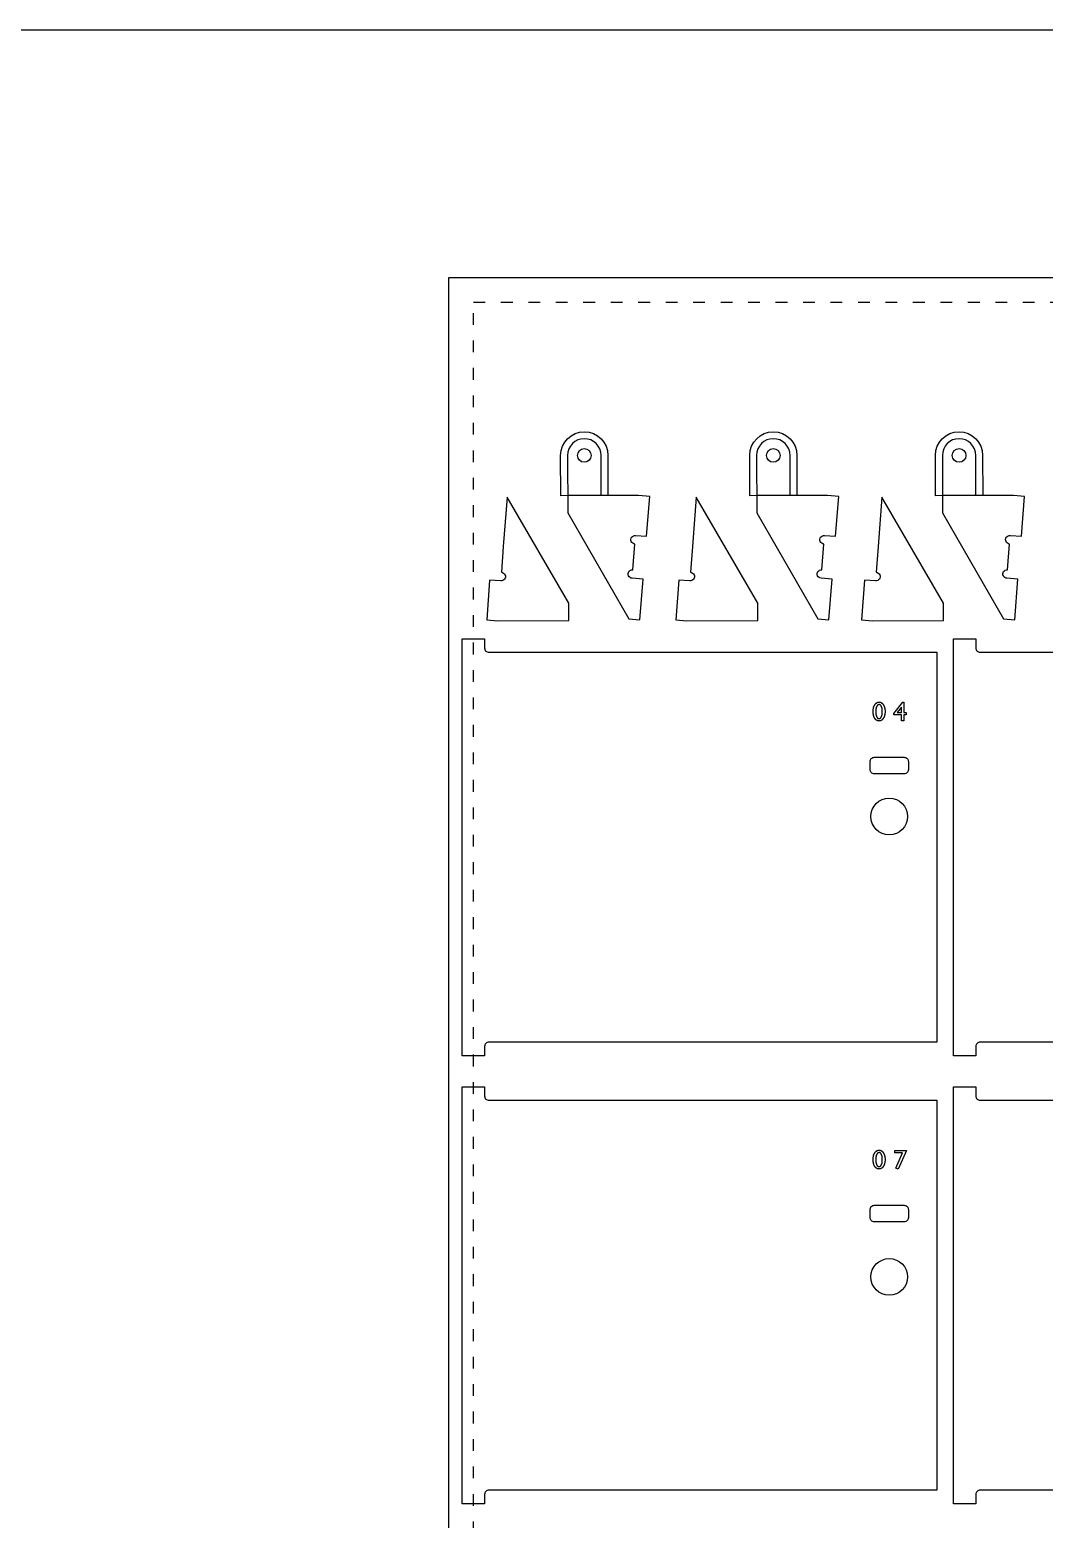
# Model space of a CAD drawing. Extents: x -300 to 5880, y -300 to 4158.
# Drawn here: x 3112 to 3931, y 2955 to 4158 of the extents above; entities that cross this region are included whole.
import ezdxf

# ---------------------------------------------------------------- set-up
doc = ezdxf.new("R2010")
doc.units = 0
doc.linetypes.add('DGN_STYLE_5', pattern=[22.17944, 9.505474, -12.673965])
for name, color, linetype in [('00-NOPRINT_TEXT', 7, 'CONTINUOUS'), ('00_NOPRINT_TOLERANCE', 7, 'DGN_STYLE_5'), ('BOARD_$TH-NOMINAL', 3, 'CONTINUOUS'), ('TOP-CUT-INSIDE_18MM', 1, 'CONTINUOUS'), ('TOP-CUT-OUTSIDE_18MM', 220, 'CONTINUOUS'), ('TOP-POCKET-INSIDE_02MM', 110, 'CONTINUOUS'), ('TOP-POCKET-INSIDE_09MM', 60, 'CONTINUOUS')]:
    doc.layers.add(name, color=color, linetype=linetype)

msp = doc.modelspace()

# ---------------------------------------------------------------- linework, layer by layer
at = {"layer": '00-NOPRINT_TEXT', "flags": 128}
msp.add_lwpolyline([(0, 4158), (5880, 4158), (5880, 0), (0, 0)], close=True, dxfattribs=at)
at = {"layer": '00_NOPRINT_TOLERANCE', "flags": 128}
for points in [[(3450, 3958), (4670, 3958), (4670, 1518), (3450, 1518)], [(3470, 3938), (4650, 3938), (4650, 1538), (3470, 1538)]]:
    msp.add_lwpolyline(points, close=True, dxfattribs=at)
at = {"layer": 'BOARD_$TH-NOMINAL', "flags": 128}
msp.add_lwpolyline([(3450, 3958), (4670, 3958), (4670, 1518), (3450, 1518)], close=True, dxfattribs=at)
at = {"layer": 'TOP-CUT-INSIDE_18MM'}
for points in [[(3821.2, 3567), (3821.2, 3560.6, -0.414214), (3817.7, 3557.1), (3793.7, 3557.1, -0.414214), (3790.2, 3560.6), (3790.2, 3567, -0.414214), (3793.7, 3570.5), (3817.7, 3570.5, -0.414214)], [(3821.2, 3205.2), (3821.2, 3198.8, -0.414214), (3817.7, 3195.3), (3793.7, 3195.3, -0.414214), (3790.2, 3198.8), (3790.2, 3205.2, -0.414214), (3793.7, 3208.7), (3817.7, 3208.7, -0.414214)]]:
    msp.add_lwpolyline(points, format="xyb", close=True, dxfattribs=at)
for centre, radius in [((3559.5, 3814.3), 5.5), ((3712.1, 3814.3), 5.5), ((3862.1, 3814.3), 5.5), ((3805.7, 3522.7), 14.8), ((3805.7, 3150.9), 14.8)]:
    msp.add_circle(centre, radius, dxfattribs=at)
at = {"layer": 'TOP-CUT-OUTSIDE_18MM'}
for points in [[(3573.1, 3781.8), (3573, 3814.3, 1), (3546, 3814.3), (3546.1, 3767.8), (3595.4, 3682.2), (3604.4, 3681.4), (3607, 3714.3), (3598.1, 3715.1, -1.000001), (3598.6, 3722), (3600.3, 3742.7, -1.000001), (3600.9, 3749.7), (3609.8, 3749), (3612.4, 3781.1), (3603.4, 3781.8)], [(3725.7, 3781.8), (3725.6, 3814.3, 1), (3698.6, 3814.3), (3698.7, 3767.8), (3748, 3682.2), (3757, 3681.4), (3759.7, 3714.3), (3750.7, 3715.1, -1.000001), (3751.3, 3722), (3752.9, 3742.7, -1.000001), (3753.5, 3749.7), (3762.4, 3749), (3765, 3781.1), (3756, 3781.8)], [(3875.6, 3781.8), (3875.6, 3814.3, 1), (3848.6, 3814.3), (3848.7, 3767.8), (3898, 3682.2), (3907, 3681.4), (3909.6, 3714.3), (3900.7, 3715.1, -1.000001), (3901.2, 3722), (3902.9, 3742.7, -1.000001), (3903.5, 3749.7), (3912.4, 3749), (3915, 3781.1), (3906, 3781.8)], [(3494.1, 3740.6), (3492.6, 3719.9, -1.000001), (3492, 3712.9), (3483.1, 3713.6), (3480.7, 3681.4), (3489.6, 3680.8), (3547, 3681.1), (3546.9, 3695.1), (3497.2, 3780.5)], [(3646.8, 3740.6), (3645.2, 3719.9, -1.000001), (3644.6, 3712.9), (3635.7, 3713.6), (3633.3, 3681.4), (3642.2, 3680.8), (3699.6, 3681.1), (3699.5, 3695.1), (3649.8, 3780.5)], [(3796.7, 3740.6), (3795.1, 3719.9, -1.000001), (3794.6, 3712.9), (3785.7, 3713.6), (3783.2, 3681.4), (3792.2, 3680.8), (3849.6, 3681.1), (3849.5, 3695.1), (3799.8, 3780.5)], [(3479, 3337), (3479, 3329.5), (3461, 3329.5), (3461, 3666.3), (3479, 3666.3), (3479, 3658.8, 0.414214), (3482.5, 3655.3), (3844.2, 3655.3), (3844.2, 3340.5), (3482.5, 3340.5, 0.414214)], [(3875.6, 3337), (3875.6, 3329.5), (3857.6, 3329.5), (3857.6, 3666.3), (3875.6, 3666.3), (3875.6, 3658.8, 0.414214), (3879.1, 3655.3), (4240.9, 3655.3), (4240.9, 3340.5), (3879.1, 3340.5, 0.414214)], [(3479, 2975.2), (3479, 2967.7), (3461, 2967.7), (3461, 3304.5), (3479, 3304.5), (3479, 3297, 0.414214), (3482.5, 3293.5), (3844.2, 3293.5), (3844.2, 2978.7), (3482.5, 2978.7, 0.414214)], [(3875.6, 2975.2), (3875.6, 2967.7), (3857.6, 2967.7), (3857.6, 3304.5), (3875.6, 3304.5), (3875.6, 3297, 0.414214), (3879.1, 3293.5), (4240.9, 3293.5), (4240.9, 2978.7), (3879.1, 2978.7, 0.414214)]]:
    msp.add_lwpolyline(points, format="xyb", close=True, dxfattribs=at)
at = {"layer": 'TOP-POCKET-INSIDE_02MM'}
for points in [[(3797.6, 3615.1), (3797.7, 3615.1), (3797.8, 3615.1), (3798, 3615.1), (3798, 3615.1), (3798.1, 3615.1), (3798.1, 3615), (3798.2, 3615), (3798.3, 3615), (3798.3, 3615), (3798.4, 3615), (3798.4, 3615), (3798.5, 3615), (3798.6, 3615), (3798.6, 3614.9), (3798.7, 3614.9), (3798.7, 3614.9), (3798.8, 3614.9), (3798.9, 3614.9), (3798.9, 3614.8), (3799, 3614.8), (3799, 3614.8), (3799.1, 3614.8), (3799.1, 3614.7), (3799.2, 3614.7), (3799.2, 3614.7), (3799.3, 3614.6), (3799.3, 3614.6), (3799.5, 3614.5), (3799.6, 3614.5), (3799.7, 3614.4), (3799.8, 3614.3), (3799.9, 3614.2), (3800, 3614.2), (3800.1, 3614.1), (3800.2, 3614), (3800.3, 3613.9), (3800.4, 3613.8), (3800.4, 3613.7), (3800.5, 3613.6), (3800.6, 3613.4), (3800.7, 3613.3), (3800.8, 3613.2), (3800.9, 3613.1), (3801, 3612.9), (3801.1, 3612.8), (3801.1, 3612.7), (3801.2, 3612.5), (3801.3, 3612.4), (3801.4, 3612.2), (3801.4, 3612.1), (3801.5, 3611.9), (3801.6, 3611.8), (3801.6, 3611.6), (3801.7, 3611.5), (3801.7, 3611.3), (3801.8, 3611.2), (3801.8, 3611), (3801.9, 3610.8), (3801.9, 3610.7), (3802, 3610.5), (3802.1, 3610.2), (3802.1, 3609.8), (3802.2, 3609.4), (3802.2, 3609.1), (3802.3, 3608.7), (3802.3, 3608.3), (3802.3, 3607.9), (3802.3, 3607.5), (3802.3, 3607.1), (3802.3, 3606.7), (3802.3, 3606.3), (3802.2, 3605.9), (3802.2, 3605.5), (3802.1, 3605.1), (3802.1, 3604.8), (3802, 3604.4), (3801.9, 3604.2), (3801.9, 3604.1), (3801.8, 3603.9), (3801.8, 3603.7), (3801.7, 3603.6), (3801.7, 3603.4), (3801.6, 3603.3), (3801.6, 3603.1), (3801.5, 3603), (3801.4, 3602.8), (3801.4, 3602.7), (3801.3, 3602.5), (3801.2, 3602.4), (3801.1, 3602.2), (3801.1, 3602.1), (3801, 3602), (3800.9, 3601.8), (3800.8, 3601.7), (3800.7, 3601.6), (3800.6, 3601.5), (3800.5, 3601.4), (3800.4, 3601.3), (3800.3, 3601.1), (3800.3, 3601), (3800.2, 3600.9), (3800.1, 3600.9), (3800, 3600.8), (3799.9, 3600.7), (3799.8, 3600.6), (3799.6, 3600.5), (3799.5, 3600.4), (3799.4, 3600.4), (3799.3, 3600.3), (3799.2, 3600.3), (3799.2, 3600.2), (3799.1, 3600.2), (3799, 3600.2), (3799, 3600.1), (3798.9, 3600.1), (3798.9, 3600.1), (3798.8, 3600.1), (3798.8, 3600.1), (3798.7, 3600), (3798.6, 3600), (3798.6, 3600), (3798.5, 3600), (3798.5, 3600), (3798.4, 3600), (3798.3, 3599.9), (3798.1, 3599.9), (3798, 3599.9), (3797.9, 3599.9), (3797.8, 3599.9), (3797.6, 3599.9), (3797.5, 3599.8), (3797.4, 3599.9), (3797.2, 3599.9), (3797.1, 3599.9), (3797, 3599.9), (3796.8, 3599.9), (3796.7, 3599.9), (3796.6, 3599.9), (3796.5, 3600), (3796.4, 3600), (3796.2, 3600.1), (3796.2, 3600.1), (3796.1, 3600.1), (3796.1, 3600.1), (3796, 3600.1), (3795.9, 3600.2), (3795.9, 3600.2), (3795.8, 3600.2), (3795.8, 3600.2), (3795.7, 3600.3), (3795.5, 3600.4), (3795.4, 3600.4), (3795.3, 3600.5), (3795.2, 3600.6), (3795.1, 3600.7), (3795, 3600.7), (3794.9, 3600.8), (3794.8, 3600.9), (3794.7, 3601), (3794.6, 3601.1), (3794.5, 3601.2), (3794.5, 3601.3), (3794.4, 3601.4), (3794.3, 3601.6), (3794.2, 3601.7), (3794.1, 3601.8), (3794, 3601.9), (3793.9, 3602.1), (3793.9, 3602.2), (3793.8, 3602.3), (3793.7, 3602.5), (3793.6, 3602.6), (3793.6, 3602.8), (3793.5, 3602.9), (3793.5, 3603.1), (3793.4, 3603.2), (3793.3, 3603.4), (3793.3, 3603.5), (3793.2, 3603.7), (3793.2, 3603.8), (3793.1, 3604), (3793.1, 3604.2), (3793, 3604.3), (3793, 3604.7), (3792.9, 3605.1), (3792.8, 3605.4), (3792.8, 3605.8), (3792.8, 3606.2), (3792.7, 3606.6), (3792.7, 3607), (3792.7, 3607.4), (3792.7, 3607.9), (3792.7, 3608.3), (3792.8, 3608.7), (3792.8, 3609.1), (3792.8, 3609.4), (3792.9, 3609.8), (3793, 3610.2), (3793.1, 3610.5), (3793.1, 3610.7), (3793.1, 3610.9), (3793.2, 3611), (3793.2, 3611.2), (3793.3, 3611.3), (3793.4, 3611.5), (3793.4, 3611.7), (3793.5, 3611.8), (3793.5, 3612), (3793.6, 3612.1), (3793.7, 3612.3), (3793.8, 3612.4), (3793.8, 3612.5), (3793.9, 3612.7), (3794, 3612.8), (3794.1, 3613), (3794.2, 3613.1), (3794.2, 3613.2), (3794.3, 3613.3), (3794.4, 3613.5), (3794.5, 3613.6), (3794.6, 3613.7), (3794.7, 3613.8), (3794.8, 3613.9), (3794.9, 3614), (3795, 3614.1), (3795.1, 3614.2), (3795.2, 3614.3), (3795.3, 3614.3), (3795.4, 3614.4), (3795.5, 3614.5), (3795.6, 3614.6), (3795.7, 3614.6), (3795.8, 3614.7), (3796, 3614.7), (3796, 3614.8), (3796.1, 3614.8), (3796.1, 3614.8), (3796.2, 3614.8), (3796.3, 3614.9), (3796.3, 3614.9), (3796.4, 3614.9), (3796.4, 3614.9), (3796.5, 3614.9), (3796.6, 3615), (3796.7, 3615), (3796.8, 3615), (3796.9, 3615), (3797.1, 3615.1), (3797.2, 3615.1), (3797.3, 3615.1), (3797.5, 3615.1)], [(3797.6, 3613.1), (3797.5, 3613.1), (3797.5, 3613.1), (3797.4, 3613.1), (3797.4, 3613.1), (3797.3, 3613.1), (3797.3, 3613), (3797.3, 3613), (3797.2, 3613), (3797.2, 3613), (3797.2, 3613), (3797.1, 3613), (3797.1, 3613), (3797.1, 3613), (3797, 3613), (3797, 3613), (3797, 3613), (3796.9, 3613), (3796.9, 3613), (3796.9, 3612.9), (3796.8, 3612.9), (3796.8, 3612.9), (3796.8, 3612.9), (3796.7, 3612.9), (3796.7, 3612.9), (3796.7, 3612.8), (3796.6, 3612.8), (3796.6, 3612.8), (3796.6, 3612.8), (3796.5, 3612.8), (3796.5, 3612.7), (3796.5, 3612.7), (3796.4, 3612.7), (3796.4, 3612.7), (3796.4, 3612.7), (3796.3, 3612.6), (3796.3, 3612.6), (3796.3, 3612.6), (3796.3, 3612.6), (3796.2, 3612.5), (3796.2, 3612.5), (3796.1, 3612.4), (3796.1, 3612.3), (3796, 3612.3), (3795.9, 3612.2), (3795.9, 3612.1), (3795.8, 3612.1), (3795.8, 3612), (3795.7, 3611.9), (3795.7, 3611.8), (3795.6, 3611.7), (3795.6, 3611.6), (3795.6, 3611.6), (3795.5, 3611.5), (3795.5, 3611.4), (3795.4, 3611.3), (3795.4, 3611.2), (3795.3, 3611.1), (3795.3, 3610.9), (3795.2, 3610.7), (3795.2, 3610.5), (3795.1, 3610.3), (3795.1, 3610), (3795, 3609.8), (3795, 3609.5), (3794.9, 3609.2), (3794.9, 3609), (3794.9, 3608.7), (3794.9, 3608.4), (3794.8, 3608.1), (3794.8, 3607.8), (3794.8, 3607.5), (3794.8, 3607.1), (3794.8, 3606.8), (3794.9, 3606.5), (3794.9, 3606.2), (3794.9, 3605.9), (3794.9, 3605.6), (3795, 3605.4), (3795, 3605.1), (3795.1, 3604.8), (3795.1, 3604.6), (3795.2, 3604.4), (3795.2, 3604.1), (3795.3, 3603.9), (3795.3, 3603.8), (3795.4, 3603.7), (3795.4, 3603.6), (3795.5, 3603.5), (3795.5, 3603.4), (3795.5, 3603.3), (3795.6, 3603.2), (3795.6, 3603.1), (3795.7, 3603), (3795.7, 3603), (3795.8, 3602.9), (3795.8, 3602.8), (3795.9, 3602.7), (3795.9, 3602.7), (3796, 3602.6), (3796, 3602.5), (3796.1, 3602.5), (3796.1, 3602.4), (3796.2, 3602.3), (3796.2, 3602.3), (3796.3, 3602.3), (3796.3, 3602.3), (3796.3, 3602.2), (3796.3, 3602.2), (3796.4, 3602.2), (3796.4, 3602.2), (3796.4, 3602.1), (3796.5, 3602.1), (3796.5, 3602.1), (3796.5, 3602.1), (3796.6, 3602.1), (3796.6, 3602), (3796.6, 3602), (3796.7, 3602), (3796.7, 3602), (3796.7, 3602), (3796.8, 3602), (3796.8, 3601.9), (3796.8, 3601.9), (3796.9, 3601.9), (3796.9, 3601.9), (3796.9, 3601.9), (3797, 3601.9), (3797, 3601.9), (3797, 3601.9), (3797.1, 3601.9), (3797.1, 3601.8), (3797.1, 3601.8), (3797.2, 3601.8), (3797.2, 3601.8), (3797.3, 3601.8), (3797.3, 3601.8), (3797.3, 3601.8), (3797.4, 3601.8), (3797.4, 3601.8), (3797.4, 3601.8), (3797.5, 3601.8), (3797.5, 3601.8), (3797.6, 3601.8), (3797.6, 3601.8), (3797.6, 3601.8), (3797.7, 3601.8), (3797.7, 3601.8), (3797.7, 3601.8), (3797.8, 3601.8), (3797.8, 3601.8), (3797.9, 3601.8), (3797.9, 3601.9), (3797.9, 3601.9), (3798, 3601.9), (3798, 3601.9), (3798, 3601.9), (3798.1, 3601.9), (3798.1, 3601.9), (3798.1, 3601.9), (3798.2, 3601.9), (3798.2, 3602), (3798.2, 3602), (3798.3, 3602), (3798.3, 3602), (3798.3, 3602), (3798.4, 3602), (3798.4, 3602.1), (3798.4, 3602.1), (3798.5, 3602.1), (3798.5, 3602.1), (3798.5, 3602.1), (3798.6, 3602.2), (3798.6, 3602.2), (3798.6, 3602.2), (3798.6, 3602.2), (3798.7, 3602.3), (3798.7, 3602.3), (3798.7, 3602.3), (3798.8, 3602.3), (3798.8, 3602.4), (3798.9, 3602.5), (3798.9, 3602.5), (3799, 3602.6), (3799, 3602.7), (3799.1, 3602.7), (3799.1, 3602.8), (3799.2, 3602.9), (3799.2, 3603), (3799.3, 3603), (3799.3, 3603.1), (3799.4, 3603.2), (3799.4, 3603.3), (3799.5, 3603.4), (3799.5, 3603.5), (3799.6, 3603.6), (3799.6, 3603.7), (3799.6, 3603.8), (3799.7, 3603.9), (3799.7, 3604.1), (3799.8, 3604.4), (3799.9, 3604.6), (3799.9, 3604.8), (3800, 3605.1), (3800, 3605.3), (3800, 3605.6), (3800.1, 3605.9), (3800.1, 3606.2), (3800.1, 3606.5), (3800.1, 3606.8), (3800.1, 3607.1), (3800.1, 3607.7), (3800.1, 3608), (3800.1, 3608.3), (3800.1, 3608.6), (3800.1, 3608.9), (3800, 3609.2), (3800, 3609.5), (3800, 3609.7), (3799.9, 3610), (3799.9, 3610.2), (3799.8, 3610.5), (3799.8, 3610.7), (3799.7, 3610.9), (3799.6, 3611.1), (3799.6, 3611.2), (3799.5, 3611.3), (3799.5, 3611.4), (3799.5, 3611.5), (3799.4, 3611.6), (3799.4, 3611.7), (3799.3, 3611.8), (3799.3, 3611.9), (3799.2, 3612), (3799.2, 3612), (3799.1, 3612.1), (3799.1, 3612.2), (3799, 3612.3), (3799, 3612.3), (3798.9, 3612.4), (3798.9, 3612.5), (3798.8, 3612.5), (3798.8, 3612.5), (3798.8, 3612.6), (3798.7, 3612.6), (3798.7, 3612.6), (3798.7, 3612.7), (3798.7, 3612.7), (3798.6, 3612.7), (3798.6, 3612.7), (3798.6, 3612.7), (3798.5, 3612.8), (3798.5, 3612.8), (3798.5, 3612.8), (3798.4, 3612.8), (3798.4, 3612.8), (3798.4, 3612.9), (3798.4, 3612.9), (3798.3, 3612.9), (3798.3, 3612.9), (3798.3, 3612.9), (3798.2, 3612.9), (3798.2, 3613), (3798.2, 3613), (3798.1, 3613), (3798.1, 3613), (3798.1, 3613), (3798, 3613), (3798, 3613), (3798, 3613), (3797.9, 3613), (3797.9, 3613), (3797.9, 3613), (3797.8, 3613), (3797.8, 3613), (3797.8, 3613.1), (3797.7, 3613.1), (3797.7, 3613.1), (3797.6, 3613.1)], [(3816.8, 3615.1), (3817.6, 3615.1), (3817.6, 3606.7), (3819.3, 3606.7), (3819.3, 3604.9), (3817.6, 3604.9), (3817.6, 3600), (3815.6, 3600), (3815.6, 3604.9), (3809.3, 3604.9), (3809.3, 3605.8)], [(3815.6, 3606.7), (3815.6, 3611), (3812.1, 3606.7)], [(3797.6, 3253.3), (3797.7, 3253.3), (3797.8, 3253.3), (3798, 3253.3), (3798, 3253.3), (3798.1, 3253.3), (3798.1, 3253.2), (3798.2, 3253.2), (3798.3, 3253.2), (3798.3, 3253.2), (3798.4, 3253.2), (3798.4, 3253.2), (3798.5, 3253.2), (3798.6, 3253.2), (3798.6, 3253.1), (3798.7, 3253.1), (3798.7, 3253.1), (3798.8, 3253.1), (3798.9, 3253.1), (3798.9, 3253), (3799, 3253), (3799, 3253), (3799.1, 3253), (3799.1, 3252.9), (3799.2, 3252.9), (3799.2, 3252.9), (3799.3, 3252.8), (3799.3, 3252.8), (3799.5, 3252.7), (3799.6, 3252.7), (3799.7, 3252.6), (3799.8, 3252.5), (3799.9, 3252.4), (3800, 3252.4), (3800.1, 3252.3), (3800.2, 3252.2), (3800.3, 3252.1), (3800.4, 3252), (3800.4, 3251.9), (3800.5, 3251.8), (3800.6, 3251.6), (3800.7, 3251.5), (3800.8, 3251.4), (3800.9, 3251.3), (3801, 3251.1), (3801.1, 3251), (3801.1, 3250.9), (3801.2, 3250.7), (3801.3, 3250.6), (3801.4, 3250.4), (3801.4, 3250.3), (3801.5, 3250.1), (3801.6, 3250), (3801.6, 3249.8), (3801.7, 3249.7), (3801.7, 3249.5), (3801.8, 3249.4), (3801.8, 3249.2), (3801.9, 3249), (3801.9, 3248.9), (3802, 3248.7), (3802.1, 3248.4), (3802.1, 3248), (3802.2, 3247.6), (3802.2, 3247.3), (3802.3, 3246.9), (3802.3, 3246.5), (3802.3, 3246.1), (3802.3, 3245.7), (3802.3, 3245.3), (3802.3, 3244.9), (3802.3, 3244.5), (3802.2, 3244.1), (3802.2, 3243.7), (3802.1, 3243.3), (3802.1, 3243), (3802, 3242.6), (3801.9, 3242.4), (3801.9, 3242.3), (3801.8, 3242.1), (3801.8, 3241.9), (3801.7, 3241.8), (3801.7, 3241.6), (3801.6, 3241.5), (3801.6, 3241.3), (3801.5, 3241.2), (3801.4, 3241), (3801.4, 3240.9), (3801.3, 3240.7), (3801.2, 3240.6), (3801.1, 3240.4), (3801.1, 3240.3), (3801, 3240.2), (3800.9, 3240), (3800.8, 3239.9), (3800.7, 3239.8), (3800.6, 3239.7), (3800.5, 3239.6), (3800.4, 3239.5), (3800.3, 3239.3), (3800.3, 3239.2), (3800.2, 3239.1), (3800.1, 3239.1), (3800, 3239), (3799.9, 3238.9), (3799.8, 3238.8), (3799.6, 3238.7), (3799.5, 3238.6), (3799.4, 3238.6), (3799.3, 3238.5), (3799.2, 3238.5), (3799.2, 3238.4), (3799.1, 3238.4), (3799, 3238.4), (3799, 3238.3), (3798.9, 3238.3), (3798.9, 3238.3), (3798.8, 3238.3), (3798.8, 3238.3), (3798.7, 3238.2), (3798.6, 3238.2), (3798.6, 3238.2), (3798.5, 3238.2), (3798.5, 3238.2), (3798.4, 3238.2), (3798.3, 3238.1), (3798.1, 3238.1), (3798, 3238.1), (3797.9, 3238.1), (3797.8, 3238.1), (3797.6, 3238.1), (3797.5, 3238), (3797.4, 3238.1), (3797.2, 3238.1), (3797.1, 3238.1), (3797, 3238.1), (3796.8, 3238.1), (3796.7, 3238.1), (3796.6, 3238.1), (3796.5, 3238.2), (3796.4, 3238.2), (3796.2, 3238.3), (3796.2, 3238.3), (3796.1, 3238.3), (3796.1, 3238.3), (3796, 3238.3), (3795.9, 3238.4), (3795.9, 3238.4), (3795.8, 3238.4), (3795.8, 3238.4), (3795.7, 3238.5), (3795.5, 3238.6), (3795.4, 3238.6), (3795.3, 3238.7), (3795.2, 3238.8), (3795.1, 3238.9), (3795, 3238.9), (3794.9, 3239), (3794.8, 3239.1), (3794.7, 3239.2), (3794.6, 3239.3), (3794.5, 3239.4), (3794.5, 3239.5), (3794.4, 3239.6), (3794.3, 3239.8), (3794.2, 3239.9), (3794.1, 3240), (3794, 3240.1), (3793.9, 3240.3), (3793.9, 3240.4), (3793.8, 3240.5), (3793.7, 3240.7), (3793.6, 3240.8), (3793.6, 3241), (3793.5, 3241.1), (3793.5, 3241.3), (3793.4, 3241.4), (3793.3, 3241.6), (3793.3, 3241.7), (3793.2, 3241.9), (3793.2, 3242), (3793.1, 3242.2), (3793.1, 3242.4), (3793, 3242.5), (3793, 3242.9), (3792.9, 3243.3), (3792.8, 3243.6), (3792.8, 3244), (3792.8, 3244.4), (3792.7, 3244.8), (3792.7, 3245.2), (3792.7, 3245.6), (3792.7, 3246.1), (3792.7, 3246.5), (3792.8, 3246.9), (3792.8, 3247.3), (3792.8, 3247.6), (3792.9, 3248), (3793, 3248.4), (3793.1, 3248.7), (3793.1, 3248.9), (3793.1, 3249.1), (3793.2, 3249.2), (3793.2, 3249.4), (3793.3, 3249.5), (3793.4, 3249.7), (3793.4, 3249.9), (3793.5, 3250), (3793.5, 3250.2), (3793.6, 3250.3), (3793.7, 3250.5), (3793.8, 3250.6), (3793.8, 3250.7), (3793.9, 3250.9), (3794, 3251), (3794.1, 3251.2), (3794.2, 3251.3), (3794.2, 3251.4), (3794.3, 3251.5), (3794.4, 3251.7), (3794.5, 3251.8), (3794.6, 3251.9), (3794.7, 3252), (3794.8, 3252.1), (3794.9, 3252.2), (3795, 3252.3), (3795.1, 3252.4), (3795.2, 3252.5), (3795.3, 3252.5), (3795.4, 3252.6), (3795.5, 3252.7), (3795.6, 3252.8), (3795.7, 3252.8), (3795.8, 3252.9), (3796, 3252.9), (3796, 3253), (3796.1, 3253), (3796.1, 3253), (3796.2, 3253), (3796.3, 3253.1), (3796.3, 3253.1), (3796.4, 3253.1), (3796.4, 3253.1), (3796.5, 3253.1), (3796.6, 3253.2), (3796.7, 3253.2), (3796.8, 3253.2), (3796.9, 3253.2), (3797.1, 3253.3), (3797.2, 3253.3), (3797.3, 3253.3), (3797.5, 3253.3)], [(3797.6, 3251.3), (3797.5, 3251.3), (3797.5, 3251.3), (3797.4, 3251.3), (3797.4, 3251.3), (3797.3, 3251.3), (3797.3, 3251.2), (3797.3, 3251.2), (3797.2, 3251.2), (3797.2, 3251.2), (3797.2, 3251.2), (3797.1, 3251.2), (3797.1, 3251.2), (3797.1, 3251.2), (3797, 3251.2), (3797, 3251.2), (3797, 3251.2), (3796.9, 3251.2), (3796.9, 3251.2), (3796.9, 3251.1), (3796.8, 3251.1), (3796.8, 3251.1), (3796.8, 3251.1), (3796.7, 3251.1), (3796.7, 3251.1), (3796.7, 3251), (3796.6, 3251), (3796.6, 3251), (3796.6, 3251), (3796.5, 3251), (3796.5, 3250.9), (3796.5, 3250.9), (3796.4, 3250.9), (3796.4, 3250.9), (3796.4, 3250.9), (3796.3, 3250.8), (3796.3, 3250.8), (3796.3, 3250.8), (3796.3, 3250.8), (3796.2, 3250.7), (3796.2, 3250.7), (3796.1, 3250.6), (3796.1, 3250.5), (3796, 3250.5), (3795.9, 3250.4), (3795.9, 3250.3), (3795.8, 3250.3), (3795.8, 3250.2), (3795.7, 3250.1), (3795.7, 3250), (3795.6, 3249.9), (3795.6, 3249.8), (3795.6, 3249.8), (3795.5, 3249.7), (3795.5, 3249.6), (3795.4, 3249.5), (3795.4, 3249.4), (3795.3, 3249.3), (3795.3, 3249.1), (3795.2, 3248.9), (3795.2, 3248.7), (3795.1, 3248.5), (3795.1, 3248.2), (3795, 3248), (3795, 3247.7), (3794.9, 3247.4), (3794.9, 3247.2), (3794.9, 3246.9), (3794.9, 3246.6), (3794.8, 3246.3), (3794.8, 3246), (3794.8, 3245.7), (3794.8, 3245.3), (3794.8, 3245), (3794.9, 3244.7), (3794.9, 3244.4), (3794.9, 3244.1), (3794.9, 3243.8), (3795, 3243.6), (3795, 3243.3), (3795.1, 3243), (3795.1, 3242.8), (3795.2, 3242.6), (3795.2, 3242.3), (3795.3, 3242.1), (3795.3, 3242), (3795.4, 3241.9), (3795.4, 3241.8), (3795.5, 3241.7), (3795.5, 3241.6), (3795.5, 3241.5), (3795.6, 3241.4), (3795.6, 3241.3), (3795.7, 3241.2), (3795.7, 3241.2), (3795.8, 3241.1), (3795.8, 3241), (3795.9, 3240.9), (3795.9, 3240.9), (3796, 3240.8), (3796, 3240.7), (3796.1, 3240.7), (3796.1, 3240.6), (3796.2, 3240.5), (3796.2, 3240.5), (3796.3, 3240.5), (3796.3, 3240.5), (3796.3, 3240.4), (3796.3, 3240.4), (3796.4, 3240.4), (3796.4, 3240.4), (3796.4, 3240.3), (3796.5, 3240.3), (3796.5, 3240.3), (3796.5, 3240.3), (3796.6, 3240.3), (3796.6, 3240.2), (3796.6, 3240.2), (3796.7, 3240.2), (3796.7, 3240.2), (3796.7, 3240.2), (3796.8, 3240.2), (3796.8, 3240.1), (3796.8, 3240.1), (3796.9, 3240.1), (3796.9, 3240.1), (3796.9, 3240.1), (3797, 3240.1), (3797, 3240.1), (3797, 3240.1), (3797.1, 3240.1), (3797.1, 3240), (3797.1, 3240), (3797.2, 3240), (3797.2, 3240), (3797.3, 3240), (3797.3, 3240), (3797.3, 3240), (3797.4, 3240), (3797.4, 3240), (3797.4, 3240), (3797.5, 3240), (3797.5, 3240), (3797.6, 3240), (3797.6, 3240), (3797.6, 3240), (3797.7, 3240), (3797.7, 3240), (3797.7, 3240), (3797.8, 3240), (3797.8, 3240), (3797.9, 3240), (3797.9, 3240.1), (3797.9, 3240.1), (3798, 3240.1), (3798, 3240.1), (3798, 3240.1), (3798.1, 3240.1), (3798.1, 3240.1), (3798.1, 3240.1), (3798.2, 3240.1), (3798.2, 3240.2), (3798.2, 3240.2), (3798.3, 3240.2), (3798.3, 3240.2), (3798.3, 3240.2), (3798.4, 3240.2), (3798.4, 3240.3), (3798.4, 3240.3), (3798.5, 3240.3), (3798.5, 3240.3), (3798.5, 3240.3), (3798.6, 3240.4), (3798.6, 3240.4), (3798.6, 3240.4), (3798.6, 3240.4), (3798.7, 3240.5), (3798.7, 3240.5), (3798.7, 3240.5), (3798.8, 3240.5), (3798.8, 3240.6), (3798.9, 3240.7), (3798.9, 3240.7), (3799, 3240.8), (3799, 3240.9), (3799.1, 3240.9), (3799.1, 3241), (3799.2, 3241.1), (3799.2, 3241.2), (3799.3, 3241.2), (3799.3, 3241.3), (3799.4, 3241.4), (3799.4, 3241.5), (3799.5, 3241.6), (3799.5, 3241.7), (3799.6, 3241.8), (3799.6, 3241.9), (3799.6, 3242), (3799.7, 3242.1), (3799.7, 3242.3), (3799.8, 3242.6), (3799.9, 3242.8), (3799.9, 3243), (3800, 3243.3), (3800, 3243.5), (3800, 3243.8), (3800.1, 3244.1), (3800.1, 3244.4), (3800.1, 3244.7), (3800.1, 3245), (3800.1, 3245.3), (3800.1, 3245.9), (3800.1, 3246.2), (3800.1, 3246.5), (3800.1, 3246.8), (3800.1, 3247.1), (3800, 3247.4), (3800, 3247.7), (3800, 3247.9), (3799.9, 3248.2), (3799.9, 3248.4), (3799.8, 3248.7), (3799.8, 3248.9), (3799.7, 3249.1), (3799.6, 3249.3), (3799.6, 3249.4), (3799.5, 3249.5), (3799.5, 3249.6), (3799.5, 3249.7), (3799.4, 3249.8), (3799.4, 3249.9), (3799.3, 3250), (3799.3, 3250.1), (3799.2, 3250.2), (3799.2, 3250.2), (3799.1, 3250.3), (3799.1, 3250.4), (3799, 3250.5), (3799, 3250.5), (3798.9, 3250.6), (3798.9, 3250.7), (3798.8, 3250.7), (3798.8, 3250.7), (3798.8, 3250.8), (3798.7, 3250.8), (3798.7, 3250.8), (3798.7, 3250.9), (3798.7, 3250.9), (3798.6, 3250.9), (3798.6, 3250.9), (3798.6, 3250.9), (3798.5, 3251), (3798.5, 3251), (3798.5, 3251), (3798.4, 3251), (3798.4, 3251), (3798.4, 3251.1), (3798.4, 3251.1), (3798.3, 3251.1), (3798.3, 3251.1), (3798.3, 3251.1), (3798.2, 3251.1), (3798.2, 3251.2), (3798.2, 3251.2), (3798.1, 3251.2), (3798.1, 3251.2), (3798.1, 3251.2), (3798, 3251.2), (3798, 3251.2), (3798, 3251.2), (3797.9, 3251.2), (3797.9, 3251.2), (3797.9, 3251.2), (3797.8, 3251.2), (3797.8, 3251.2), (3797.8, 3251.3), (3797.7, 3251.3), (3797.7, 3251.3), (3797.6, 3251.3)], [(3810.1, 3253.1), (3819.7, 3253.1), (3813, 3238), (3811.1, 3238.8), (3816.5, 3251.1), (3810.1, 3251.1)]]:
    msp.add_lwpolyline(points, close=True, dxfattribs=at)
at = {"layer": 'TOP-POCKET-INSIDE_09MM'}
for points in [[(3540.4, 3814.3, -1), (3578.6, 3814.3), (3578.6, 3781.8), (3573.1, 3781.8), (3546.1, 3781.8), (3540.5, 3781.7)], [(3693.1, 3814.3, -1), (3731.2, 3814.3), (3731.2, 3781.8), (3725.7, 3781.8), (3698.7, 3781.8), (3693.1, 3781.7)], [(3843, 3814.3, -1), (3881.1, 3814.3), (3881.2, 3781.8), (3875.6, 3781.8), (3848.6, 3781.8), (3843.1, 3781.7)]]:
    msp.add_lwpolyline(points, format="xyb", close=True, dxfattribs=at)

doc.saveas('drawing.dxf')
